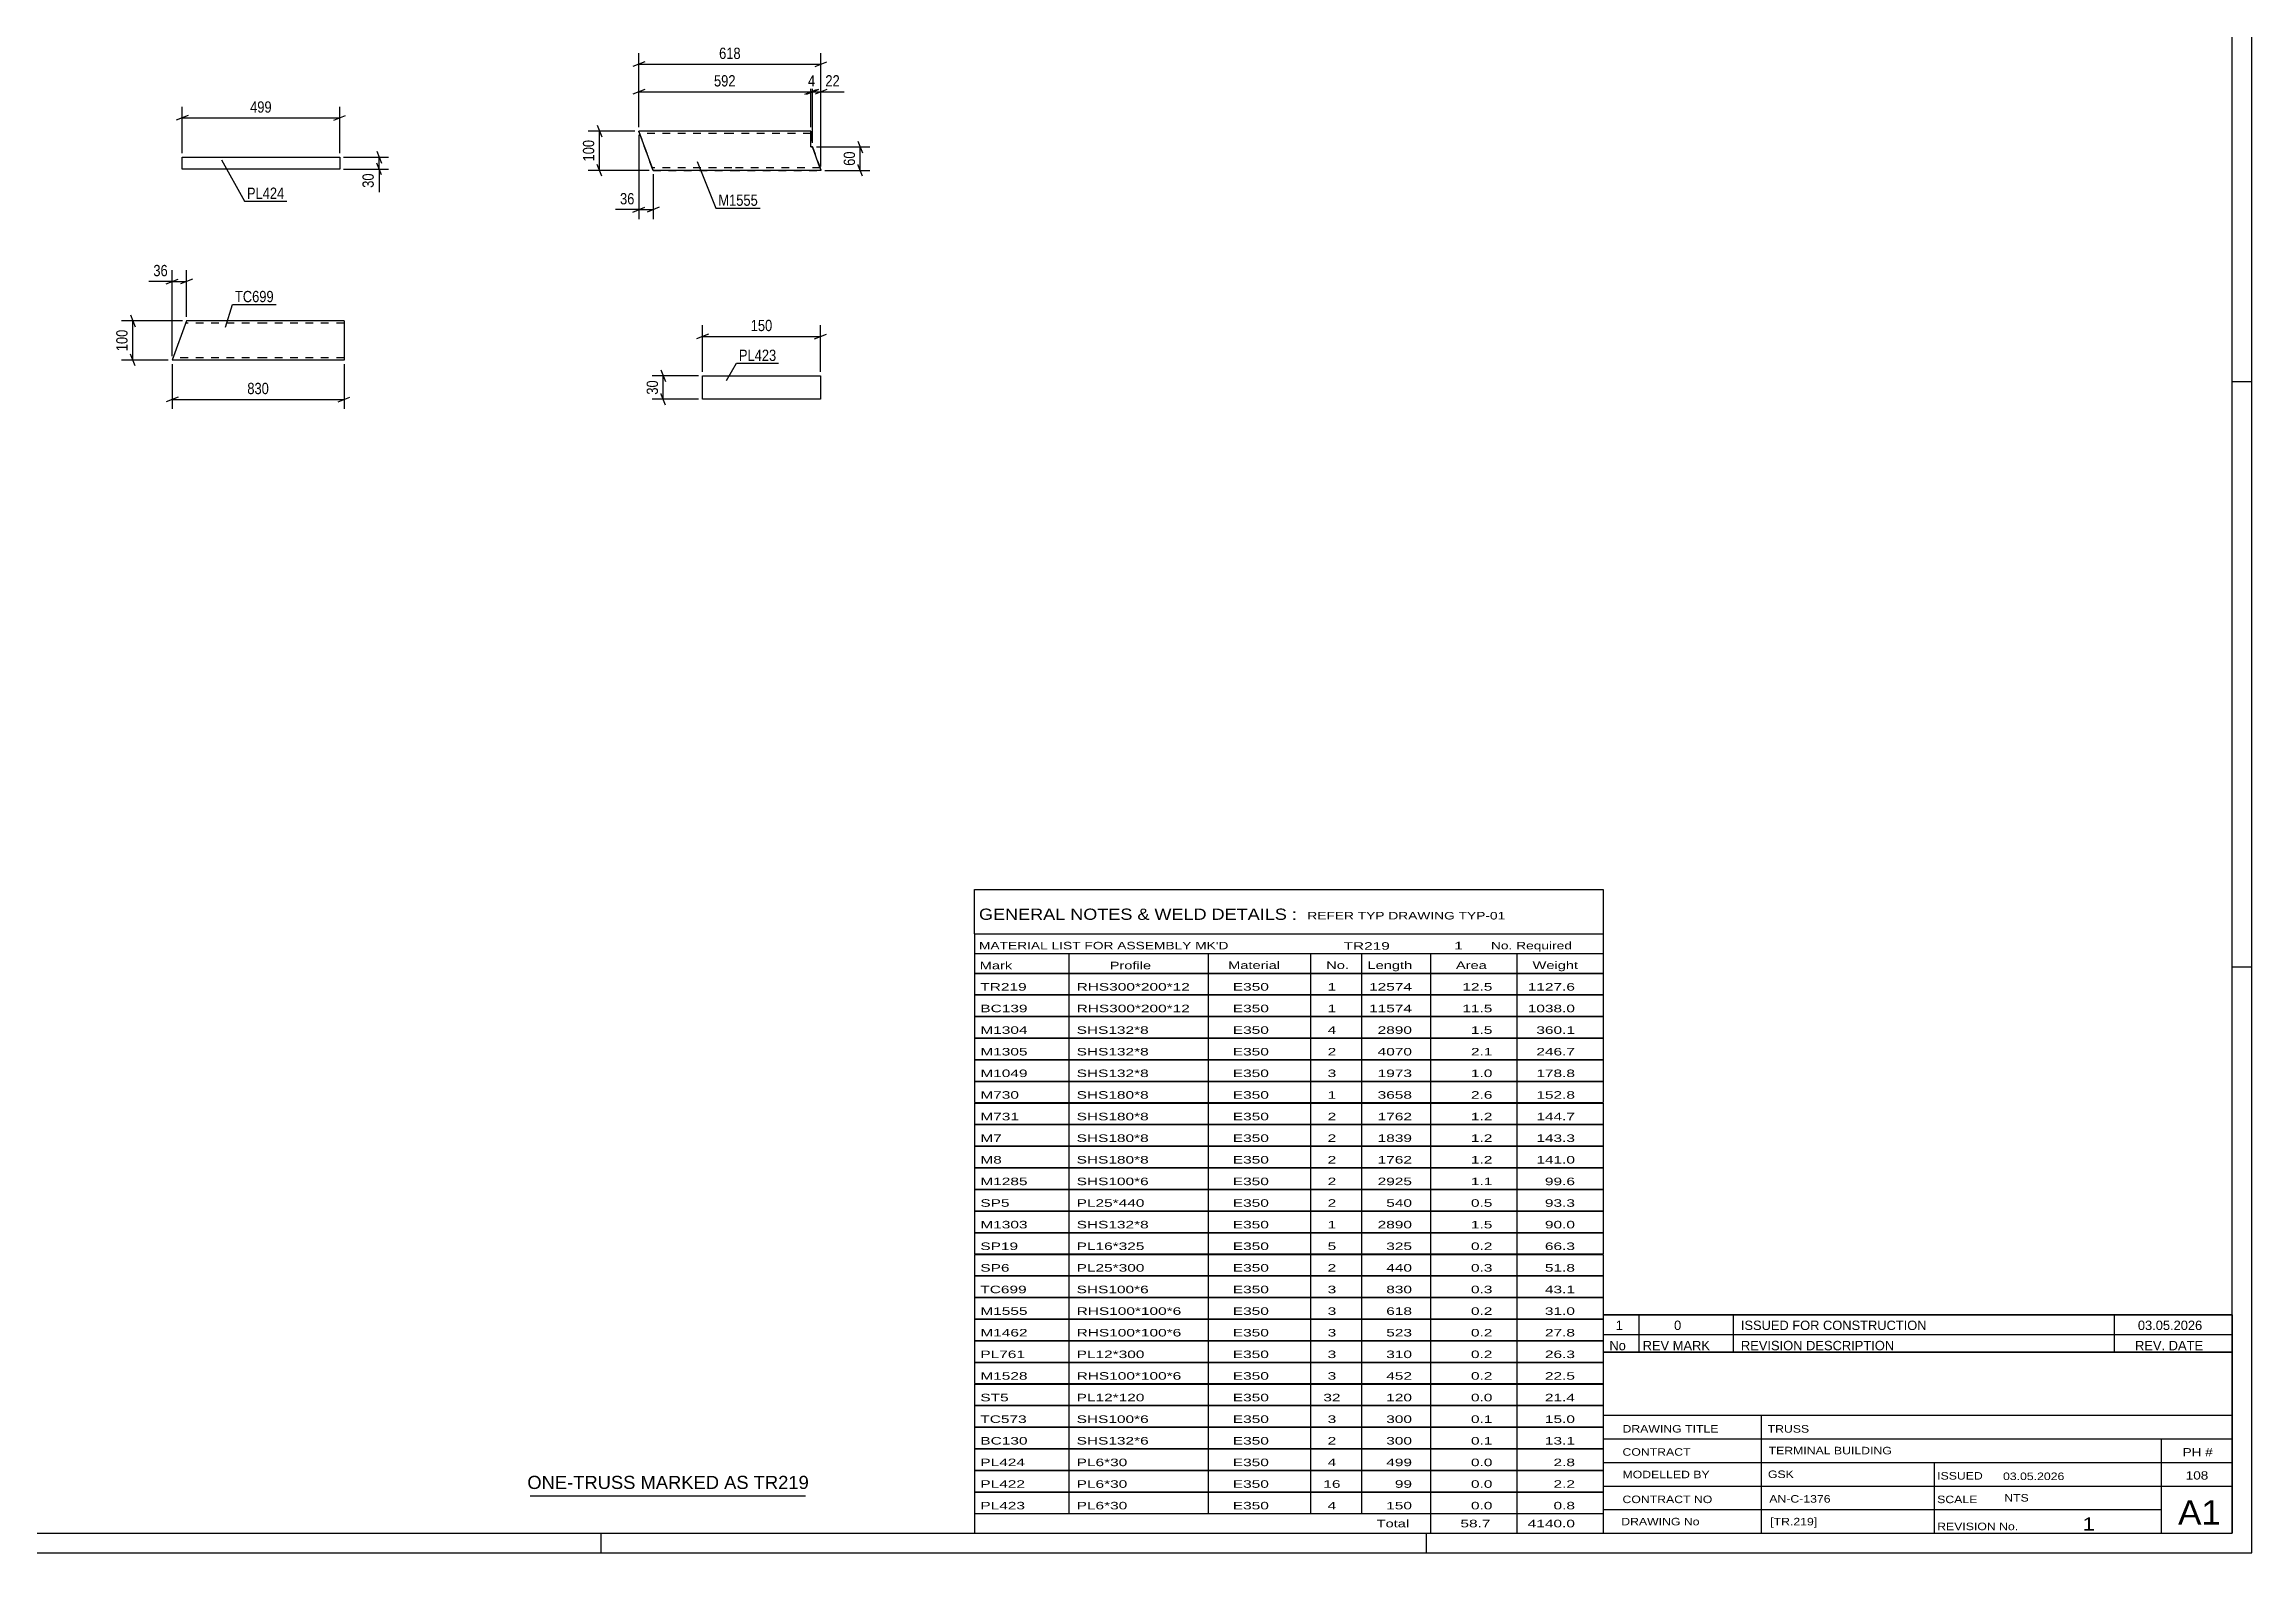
# Model space of a CAD drawing. Header units: millimetres. Extents: x 0 to 1189, y 0 to 841.
# Drawn here: x 627 to 1189, y 0 to 384 of the extents above; entities that cross this region are included whole.
import ezdxf

# ---------------------------------------------------------------- set-up
doc = ezdxf.new("R2010")
doc.units = ezdxf.units.MM
doc.linetypes.add('DXK_LINE_DOT2', pattern=[3.9198, 1.9599, -1.9599])
doc.styles.add('Arial', font='ARIAL.TTF', dxfattribs={"height": 0.2})
doc.styles.add('Arial Narrow', font='ARIALN.TTF', dxfattribs={"height": 0.2})

# ---------------------------------------------------------------- blocks, each defined once
blk = doc.blocks.new('Unknown-814407264-1135')
at = {"color": 5, "linetype": 'Continuous'}
for p, q in [((1189, 0), (1189, 841)), ((1184, 5), (1184, 836)), ((1189, 298), (1184, 298)), ((1189, 149), (1184, 149)), ((0, 0), (1189, 0)), ((5, 5), (1184, 5)), ((769, 0), (769, 5)), ((979, 0), (979, 5))]:
    blk.add_line(p, q, dxfattribs=at)
blk = doc.blocks.new('Unknown-814407264-26944')
at = {"color": 7, "linetype": 'Continuous'}
for p, q in [((1024, 51.05), (1024, 5)), ((1024, 51.05), (1184, 51.05)), ((1184, 51), (1184, 5)), ((1024, 35), (1184, 35)), ((1064.14, 35), (1064.14, 5)), ((1024, 29), (1184, 29)), ((1166, 5.05), (1166, 29.05)), ((1024, 23), (1184, 23)), ((1108.14, 23), (1108.14, 5)), ((1024, 17), (1184, 17)), ((1024, 11), (1166, 11)), ((1024, 5), (1184, 5))]:
    blk.add_line(p, q, dxfattribs=at)
at = {"color": 7, "style": 'Arial Narrow'}
for s, height, width, p in [('DRAWING TITLE', 1.9089, 1.425378, (1028.88, 30.61)), ('TRUSS  ', 1.909, 1.425378, (1065.81, 30.59)), ('CONTRACT', 1.909, 1.425378, (1028.88, 24.71)), ('TERMINAL BUILDING', 1.9089, 1.425378, (1066.06, 25.07)), ('MODELLED BY', 1.9089, 1.425378, (1028.88, 18.98)), ('GSK', 1.909, 1.425378, (1065.88, 19.04)), ('ISSUED', 1.909, 1.425378, (1108.94, 18.64)), ('03.05.2026', 1.909, 1.425378, (1125.69, 18.52)), ('CONTRACT NO', 1.9089, 1.425378, (1028.88, 12.66)), ('AN-C-1376', 1.909, 1.425378, (1066.23, 12.78)), ('SCALE', 1.909, 1.425378, (1108.94, 12.65)), ('A1', 6.204, 1.25, (1170.24, 7.2)), ('DRAWING No', 1.909, 1.425378, (1028.56, 7)), ('[TR.219]', 1.909, 1.425378, (1066.46, 6.99)), ('REVISION No.', 1.9089, 1.425378, (1108.94, 5.77)), ('1', 3.34, 1.5, (1145.91, 5.68))]:
    blk.add_text(s, height=height, dxfattribs=dict(at, width=width)).set_placement(p)
at = {"color": 7, "linetype": 'Continuous', "style": 'Arial Narrow'}
for s, height, width, p in [('PH #', 2.1, 1.42538, (1171.4, 24.55)), ('108', 2.1, 1.42538, (1172.19, 18.65)), ('NTS', 1.909, 1.425378, (1126, 13.05))]:
    blk.add_text(s, height=height, dxfattribs=dict(at, width=width)).set_placement(p)
blk = doc.blocks.new('Unknown-814407264-26945')
at = {"color": 7, "linetype": 'Continuous'}
for p, q in [((1024, 60.55), (1184, 60.55)), ((1184, 60.55), (1024, 60.55)), ((1024, 60.55), (1024, 55.55)), ((1033, 60.55), (1033, 55.55)), ((1057, 60.55), (1057, 55.55)), ((1154, 60.55), (1154, 55.55)), ((1184, 60.55), (1184, 55.55)), ((1024, 55.55), (1184, 55.55)), ((1024, 55.55), (1024, 51.05)), ((1024, 55.55), (1184, 55.55)), ((1184, 51.05), (1024, 51.05)), ((1033, 55.55), (1033, 51.05)), ((1057, 55.55), (1057, 51.05)), ((1154, 55.55), (1154, 51.05)), ((1184, 55.55), (1184, 51.05))]:
    blk.add_line(p, q, dxfattribs=at)
at = {"color": 7, "linetype": 'Continuous', "style": 'Arial Narrow'}
for s, height, width, p in [('1', 2.39, 1.196471, (1027.16, 56.7)), ('0', 2.39, 1.196471, (1042, 56.7)), ('ISSUED FOR CONSTRUCTION', 2.3861, 1.196471, (1059, 56.7)), ('03.05.2026', 2.386, 1.196471, (1160, 56.7)), ('No', 2.386, 1.2, (1025.54, 51.55)), ('REV MARK', 2.386, 1.2, (1034, 51.55)), ('REVISION DESCRIPTION', 2.3861, 1.2, (1059, 51.55)), ('REV. DATE', 2.386, 1.2, (1159.28, 51.55))]:
    blk.add_text(s, height=height, dxfattribs=dict(at, width=width)).set_placement(p)
blk = doc.blocks.new('Unknown-814407264-26946')
at = {"color": 7, "linetype": 'Continuous'}
for p, q in [((864, 168.75), (1024, 168.75)), ((864, 157.5), (864, 168.75)), ((1024, 168.75), (1024, 157.5)), ((864, 157.5), (1024, 157.5)), ((864, 157.5), (864, 152.5)), ((1024, 157.5), (1024, 152.5)), ((864, 152.5), (1024, 152.5)), ((864, 152.5), (864, 147.5)), ((888, 152.5), (888, 147.5)), ((923.5, 152.5), (923.5, 147.5)), ((949.5, 152.5), (949.5, 147.5)), ((962.5, 152.5), (962.5, 147.5)), ((980, 152.5), (980, 147.5)), ((1002, 152.5), (1002, 147.5)), ((1024, 152.5), (1024, 147.5)), ((864, 147.5), (1024, 147.5)), ((864, 147.45), (864, 142.05)), ((864, 147.45), (1024, 147.45)), ((888, 147.5), (888, 142)), ((923.5, 147.5), (923.5, 142)), ((949.5, 147.5), (949.5, 142)), ((962.5, 147.5), (962.5, 142)), ((980, 147.5), (980, 142)), ((1002, 147.5), (1002, 142)), ((1024, 147.45), (1024, 142.05)), ((864, 142.05), (1024, 142.05)), ((864, 141.95), (864, 136.55)), ((864, 141.95), (1024, 141.95)), ((888, 142), (888, 136.5)), ((923.5, 142), (923.5, 136.5)), ((949.5, 142), (949.5, 136.5)), ((962.5, 142), (962.5, 136.5)), ((980, 142), (980, 136.5)), ((1002, 142), (1002, 136.5)), ((1024, 141.95), (1024, 136.55)), ((864, 136.55), (1024, 136.55)), ((864, 136.45), (864, 131.05)), ((864, 136.45), (1024, 136.45)), ((888, 136.5), (888, 131)), ((923.5, 136.5), (923.5, 131)), ((949.5, 136.5), (949.5, 131)), ((962.5, 136.5), (962.5, 131)), ((980, 136.5), (980, 131)), ((1002, 136.5), (1002, 131)), ((1024, 136.45), (1024, 131.05)), ((864, 131.05), (1024, 131.05)), ((864, 130.95), (864, 125.55)), ((864, 130.95), (1024, 130.95)), ((888, 131), (888, 125.5)), ((923.5, 131), (923.5, 125.5)), ((949.5, 131), (949.5, 125.5)), ((962.5, 131), (962.5, 125.5)), ((980, 131), (980, 125.5)), ((1002, 131), (1002, 125.5)), ((1024, 130.95), (1024, 125.55)), ((864, 125.55), (1024, 125.55)), ((864, 125.45), (864, 120.05)), ((864, 125.45), (1024, 125.45)), ((888, 125.5), (888, 120)), ((923.5, 125.5), (923.5, 120)), ((949.5, 125.5), (949.5, 120)), ((962.5, 125.5), (962.5, 120)), ((980, 125.5), (980, 120)), ((1002, 125.5), (1002, 120)), ((1024, 125.45), (1024, 120.05)), ((864, 120.05), (1024, 120.05)), ((864, 119.95), (864, 114.55)), ((864, 119.95), (1024, 119.95)), ((888, 120), (888, 114.5)), ((923.5, 120), (923.5, 114.5)), ((949.5, 120), (949.5, 114.5)), ((962.5, 120), (962.5, 114.5)), ((980, 120), (980, 114.5)), ((1002, 120), (1002, 114.5)), ((1024, 119.95), (1024, 114.55)), ((864, 114.55), (1024, 114.55)), ((864, 114.45), (864, 109.05)), ((864, 114.45), (1024, 114.45)), ((888, 114.5), (888, 109)), ((923.5, 114.5), (923.5, 109)), ((949.5, 114.5), (949.5, 109)), ((962.5, 114.5), (962.5, 109)), ((980, 114.5), (980, 109)), ((1002, 114.5), (1002, 109)), ((1024, 114.45), (1024, 109.05)), ((864, 109.05), (1024, 109.05)), ((864, 108.95), (864, 103.55)), ((864, 108.95), (1024, 108.95)), ((888, 109), (888, 103.5)), ((923.5, 109), (923.5, 103.5)), ((949.5, 109), (949.5, 103.5)), ((962.5, 109), (962.5, 103.5)), ((980, 109), (980, 103.5)), ((1002, 109), (1002, 103.5)), ((1024, 108.95), (1024, 103.55)), ((864, 103.55), (1024, 103.55)), ((864, 103.45), (864, 98.05)), ((864, 103.45), (1024, 103.45)), ((888, 103.5), (888, 98)), ((923.5, 103.5), (923.5, 98)), ((949.5, 103.5), (949.5, 98)), ((962.5, 103.5), (962.5, 98)), ((980, 103.5), (980, 98)), ((1002, 103.5), (1002, 98)), ((1024, 103.45), (1024, 98.05)), ((864, 98.05), (1024, 98.05)), ((864, 97.95), (864, 92.55)), ((864, 97.95), (1024, 97.95)), ((888, 98), (888, 92.5)), ((923.5, 98), (923.5, 92.5)), ((949.5, 98), (949.5, 92.5)), ((962.5, 98), (962.5, 92.5)), ((980, 98), (980, 92.5)), ((1002, 98), (1002, 92.5)), ((1024, 97.95), (1024, 92.55)), ((864, 92.55), (1024, 92.55)), ((864, 92.45), (864, 87.05)), ((864, 92.45), (1024, 92.45)), ((888, 92.5), (888, 87)), ((923.5, 92.5), (923.5, 87)), ((949.5, 92.5), (949.5, 87)), ((962.5, 92.5), (962.5, 87)), ((980, 92.5), (980, 87)), ((1002, 92.5), (1002, 87)), ((1024, 92.45), (1024, 87.05)), ((864, 87.05), (1024, 87.05)), ((864, 86.95), (864, 81.55)), ((864, 86.95), (1024, 86.95)), ((888, 87), (888, 81.5)), ((923.5, 87), (923.5, 81.5)), ((949.5, 87), (949.5, 81.5)), ((962.5, 87), (962.5, 81.5)), ((980, 87), (980, 81.5)), ((1002, 87), (1002, 81.5)), ((1024, 86.95), (1024, 81.55)), ((864, 81.55), (1024, 81.55)), ((864, 81.45), (864, 76.05)), ((864, 81.45), (1024, 81.45)), ((888, 81.5), (888, 76)), ((923.5, 81.5), (923.5, 76)), ((949.5, 81.5), (949.5, 76)), ((962.5, 81.5), (962.5, 76)), ((980, 81.5), (980, 76)), ((1002, 81.5), (1002, 76)), ((1024, 81.45), (1024, 76.05)), ((864, 76.05), (1024, 76.05)), ((864, 75.95), (864, 70.55)), ((864, 75.95), (1024, 75.95)), ((888, 76), (888, 70.5)), ((923.5, 76), (923.5, 70.5)), ((949.5, 76), (949.5, 70.5)), ((962.5, 76), (962.5, 70.5)), ((980, 76), (980, 70.5)), ((1002, 76), (1002, 70.5)), ((1024, 75.95), (1024, 70.55)), ((864, 70.55), (1024, 70.55)), ((864, 70.45), (864, 65.05)), ((864, 70.45), (1024, 70.45)), ((888, 70.5), (888, 65)), ((923.5, 70.5), (923.5, 65)), ((949.5, 70.5), (949.5, 65)), ((962.5, 70.5), (962.5, 65)), ((980, 70.5), (980, 65)), ((1002, 70.5), (1002, 65)), ((1024, 70.45), (1024, 65.05)), ((864, 65.05), (1024, 65.05)), ((864, 64.95), (864, 59.55)), ((864, 64.95), (1024, 64.95)), ((888, 65), (888, 59.5)), ((923.5, 65), (923.5, 59.5)), ((949.5, 65), (949.5, 59.5)), ((962.5, 65), (962.5, 59.5)), ((980, 65), (980, 59.5)), ((1002, 65), (1002, 59.5)), ((1024, 64.95), (1024, 59.55)), ((864, 59.55), (1024, 59.55)), ((864, 59.45), (864, 54.05)), ((864, 59.45), (1024, 59.45)), ((888, 59.5), (888, 54)), ((923.5, 59.5), (923.5, 54)), ((949.5, 59.5), (949.5, 54)), ((962.5, 59.5), (962.5, 54)), ((980, 59.5), (980, 54)), ((1002, 59.5), (1002, 54)), ((1024, 59.45), (1024, 54.05)), ((864, 54.05), (1024, 54.05)), ((864, 53.95), (864, 48.55)), ((864, 53.95), (1024, 53.95)), ((888, 54), (888, 48.5)), ((923.5, 54), (923.5, 48.5)), ((949.5, 54), (949.5, 48.5)), ((962.5, 54), (962.5, 48.5)), ((980, 54), (980, 48.5)), ((1002, 54), (1002, 48.5)), ((1024, 53.95), (1024, 48.55)), ((864, 48.55), (1024, 48.55)), ((864, 48.45), (864, 43.05)), ((864, 48.45), (1024, 48.45)), ((888, 48.5), (888, 43)), ((923.5, 48.5), (923.5, 43)), ((949.5, 48.5), (949.5, 43)), ((962.5, 48.5), (962.5, 43)), ((980, 48.5), (980, 43)), ((1002, 48.5), (1002, 43)), ((1024, 48.45), (1024, 43.05)), ((864, 43.05), (1024, 43.05)), ((864, 42.95), (864, 37.55)), ((864, 42.95), (1024, 42.95)), ((888, 43), (888, 37.5)), ((923.5, 43), (923.5, 37.5)), ((949.5, 43), (949.5, 37.5)), ((962.5, 43), (962.5, 37.5)), ((980, 43), (980, 37.5)), ((1002, 43), (1002, 37.5)), ((1024, 42.95), (1024, 37.55)), ((864, 37.55), (1024, 37.55)), ((864, 37.45), (864, 32.05)), ((864, 37.45), (1024, 37.45)), ((888, 37.5), (888, 32)), ((923.5, 37.5), (923.5, 32)), ((949.5, 37.5), (949.5, 32)), ((962.5, 37.5), (962.5, 32)), ((980, 37.5), (980, 32)), ((1002, 37.5), (1002, 32)), ((1024, 37.45), (1024, 32.05)), ((864, 32.05), (1024, 32.05)), ((864, 31.95), (864, 26.55)), ((864, 31.95), (1024, 31.95)), ((888, 32), (888, 26.5)), ((923.5, 32), (923.5, 26.5)), ((949.5, 32), (949.5, 26.5)), ((962.5, 32), (962.5, 26.5)), ((980, 32), (980, 26.5)), ((1002, 32), (1002, 26.5)), ((1024, 31.95), (1024, 26.55)), ((864, 26.55), (1024, 26.55)), ((864, 26.45), (864, 21.05)), ((864, 26.45), (1024, 26.45)), ((888, 26.5), (888, 21)), ((923.5, 26.5), (923.5, 21)), ((949.5, 26.5), (949.5, 21)), ((962.5, 26.5), (962.5, 21)), ((980, 26.5), (980, 21)), ((1002, 26.5), (1002, 21)), ((1024, 26.45), (1024, 21.05)), ((864, 21.05), (1024, 21.05)), ((864, 20.95), (864, 15.55)), ((864, 20.95), (1024, 20.95)), ((888, 21), (888, 15.5)), ((923.5, 21), (923.5, 15.5)), ((949.5, 21), (949.5, 15.5)), ((962.5, 21), (962.5, 15.5)), ((980, 21), (980, 15.5)), ((1002, 21), (1002, 15.5)), ((1024, 20.95), (1024, 15.55)), ((864, 15.55), (1024, 15.55)), ((864, 15.45), (864, 10.05)), ((864, 15.45), (1024, 15.45)), ((888, 15.5), (888, 10)), ((923.5, 15.5), (923.5, 10)), ((949.5, 15.5), (949.5, 10)), ((962.5, 15.5), (962.5, 10)), ((980, 15.5), (980, 10)), ((1002, 15.5), (1002, 10)), ((1024, 15.45), (1024, 10.05)), ((864, 10.05), (1024, 10.05)), ((864, 10), (1024, 10)), ((864, 10), (864, 5)), ((980, 10), (980, 5)), ((1002, 10), (1002, 5)), ((1024, 10), (1024, 5)), ((864, 5), (1024, 5))]:
    blk.add_line(p, q, dxfattribs=at)
at = {"color": 7, "style": 'Arial Narrow'}
for s, height, width, p in [('GENERAL NOTES & WELD DETAILS :', 2.8633, 1.4, (865.15, 161.06)), ('REFER TYP DRAWING TYP-01', 1.9089, 1.6, (948.7, 161.16)), ("MATERIAL LIST FOR ASSEMBLY MK'D", 1.9089, 1.6, (865.15, 153.56)), ('TR219', 1.909, 1.794707, (957.9, 153.47)), ('1', 1.91, 1.794707, (986.08, 153.56)), ('No. Required', 1.9089, 1.6, (995.41, 153.56)), ('Mark', 1.909, 1.7, (865.34, 148.5)), ('Profile', 1.909, 1.7, (898.41, 148.5)), ('Material', 1.909, 1.7, (928.54, 148.56)), ('No.', 1.909, 1.7, (953.5, 148.56)), ('Length', 1.909, 1.7, (964, 148.56)), ('Area', 1.909, 1.7, (986.5, 148.56)), ('Weight', 1.909, 1.7, (1006, 148.56))]:
    blk.add_text(s, height=height, dxfattribs=dict(at, width=width)).set_placement(p)
at = {"color": 7, "linetype": 'Continuous', "style": 'Arial Narrow'}
for s, height, width, p in [('TR219', 1.909, 1.794707, (865.5, 143.06)), ('RHS300*200*12', 1.9089, 1.794707, (890, 143.06)), ('E350', 1.909, 1.794707, (929.74, 143.06)), ('1', 1.91, 1.794707, (953.86, 143.06)), ('12574', 1.909, 1.794707, (964.4, 143.06)), ('12.5', 1.909, 1.794707, (988.13, 143.06)), ('1127.6', 1.909, 1.794707, (1004.77, 143.06)), ('BC139', 1.909, 1.794707, (865.5, 137.56)), ('RHS300*200*12', 1.9089, 1.794707, (890, 137.56)), ('E350', 1.909, 1.794707, (929.74, 137.56)), ('1', 1.91, 1.794707, (953.86, 137.56)), ('11574', 1.909, 1.794707, (964.4, 137.56)), ('11.5', 1.909, 1.794707, (988.13, 137.56)), ('1038.0', 1.909, 1.794707, (1004.77, 137.56)), ('M1304', 1.909, 1.794707, (865.5, 132.06)), ('SHS132*8', 1.909, 1.794707, (890, 132.06)), ('E350', 1.909, 1.794707, (929.74, 132.06)), ('4', 1.91, 1.794707, (953.86, 132.06)), ('2890', 1.909, 1.794707, (966.58, 132.06)), ('1.5', 1.909, 1.794707, (990.32, 132.06)), ('360.1', 1.909, 1.794707, (1006.96, 132.06)), ('M1305', 1.909, 1.794707, (865.5, 126.56)), ('SHS132*8', 1.909, 1.794707, (890, 126.56)), ('E350', 1.909, 1.794707, (929.74, 126.56)), ('2', 1.91, 1.794707, (953.86, 126.56)), ('4070', 1.909, 1.794707, (966.58, 126.56)), ('2.1', 1.909, 1.794707, (990.32, 126.56)), ('246.7', 1.909, 1.794707, (1006.96, 126.56)), ('M1049', 1.909, 1.794707, (865.5, 121.06)), ('SHS132*8', 1.909, 1.794707, (890, 121.06)), ('E350', 1.909, 1.794707, (929.74, 121.06)), ('3', 1.91, 1.794707, (953.86, 121.06)), ('1973', 1.909, 1.794707, (966.58, 121.06)), ('1.0', 1.909, 1.794707, (990.32, 121.06)), ('178.8', 1.909, 1.794707, (1006.96, 121.06)), ('M730', 1.909, 1.794707, (865.5, 115.56)), ('SHS180*8', 1.909, 1.794707, (890, 115.56)), ('E350', 1.909, 1.794707, (929.74, 115.56)), ('1', 1.91, 1.794707, (953.86, 115.56)), ('3658', 1.909, 1.794707, (966.58, 115.56)), ('2.6', 1.909, 1.794707, (990.32, 115.56)), ('152.8', 1.909, 1.794707, (1006.96, 115.56)), ('M731', 1.909, 1.794707, (865.5, 110.06)), ('SHS180*8', 1.909, 1.794707, (890, 110.06)), ('E350', 1.909, 1.794707, (929.74, 110.06)), ('2', 1.91, 1.794707, (953.86, 110.06)), ('1762', 1.909, 1.794707, (966.58, 110.06)), ('1.2', 1.909, 1.794707, (990.32, 110.06)), ('144.7', 1.909, 1.794707, (1006.96, 110.06)), ('M7', 1.909, 1.794707, (865.5, 104.56)), ('SHS180*8', 1.909, 1.794707, (890, 104.56)), ('E350', 1.909, 1.794707, (929.74, 104.56)), ('2', 1.91, 1.794707, (953.86, 104.56)), ('1839', 1.909, 1.794707, (966.58, 104.56)), ('1.2', 1.909, 1.794707, (990.32, 104.56)), ('143.3', 1.909, 1.794707, (1006.96, 104.56)), ('M8', 1.909, 1.794707, (865.5, 99.06)), ('M1285', 1.909, 1.794707, (865.5, 93.56)), ('SHS180*8', 1.909, 1.794707, (890, 99.06)), ('SHS100*6', 1.909, 1.794707, (890, 93.56)), ('E350', 1.909, 1.794707, (929.74, 99.06)), ('E350', 1.909, 1.794707, (929.74, 93.56)), ('2', 1.91, 1.794707, (953.86, 99.06)), ('2', 1.91, 1.794707, (953.86, 93.56)), ('2925', 1.909, 1.794707, (966.58, 93.56)), ('1762', 1.909, 1.794707, (966.58, 99.06)), ('1.2', 1.909, 1.794707, (990.32, 99.06)), ('141.0', 1.909, 1.794707, (1006.96, 99.06)), ('99.6', 1.909, 1.794707, (1009.14, 93.56)), ('SP5', 1.909, 1.794707, (865.5, 88.06)), ('PL25*440', 1.909, 1.794707, (890, 88.06)), ('E350', 1.909, 1.794707, (929.74, 88.06)), ('2', 1.91, 1.794707, (953.86, 88.06)), ('540', 1.909, 1.794707, (968.77, 88.06)), ('0.5', 1.909, 1.794707, (990.32, 88.06)), ('1.1', 1.909, 1.794707, (990.32, 93.56)), ('93.3', 1.909, 1.794707, (1009.14, 88.06)), ('M1303', 1.909, 1.794707, (865.5, 82.56)), ('SHS132*8', 1.909, 1.794707, (890, 82.56)), ('E350', 1.909, 1.794707, (929.74, 82.56)), ('1', 1.91, 1.794707, (953.86, 82.56)), ('2890', 1.909, 1.794707, (966.58, 82.56)), ('1.5', 1.909, 1.794707, (990.32, 82.56)), ('90.0', 1.909, 1.794707, (1009.14, 82.56)), ('SP19', 1.909, 1.794707, (865.5, 77.06)), ('PL16*325', 1.909, 1.794707, (890, 77.06)), ('E350', 1.909, 1.794707, (929.74, 77.06)), ('5', 1.91, 1.794707, (953.86, 77.06)), ('325', 1.909, 1.794707, (968.77, 77.06)), ('0.2', 1.909, 1.794707, (990.32, 77.06)), ('66.3', 1.909, 1.794707, (1009.14, 77.06)), ('SP6', 1.909, 1.794707, (865.5, 71.56)), ('PL25*300', 1.909, 1.794707, (890, 71.56)), ('E350', 1.909, 1.794707, (929.74, 71.56)), ('2', 1.91, 1.794707, (953.86, 71.56)), ('440', 1.909, 1.794707, (968.77, 71.56)), ('0.3', 1.909, 1.794707, (990.32, 71.56)), ('51.8', 1.909, 1.794707, (1009.14, 71.56)), ('TC699', 1.909, 1.794707, (865.5, 66.06)), ('SHS100*6', 1.909, 1.794707, (890, 66.06)), ('E350', 1.909, 1.794707, (929.74, 66.06)), ('3', 1.91, 1.794707, (953.86, 66.06)), ('830', 1.909, 1.794707, (968.77, 66.06)), ('0.3', 1.909, 1.794707, (990.32, 66.06)), ('43.1', 1.909, 1.794707, (1009.14, 66.06)), ('M1555', 1.909, 1.794707, (865.5, 60.56)), ('RHS100*100*6', 1.9089, 1.794707, (890, 60.56)), ('E350', 1.909, 1.794707, (929.74, 60.56)), ('3', 1.91, 1.794707, (953.86, 60.56)), ('618', 1.909, 1.794707, (968.77, 60.56)), ('0.2', 1.909, 1.794707, (990.32, 60.56)), ('31.0', 1.909, 1.794707, (1009.14, 60.56)), ('M1462', 1.909, 1.794707, (865.5, 55.06)), ('RHS100*100*6', 1.9089, 1.794707, (890, 55.06)), ('E350', 1.909, 1.794707, (929.74, 55.06)), ('3', 1.91, 1.794707, (953.86, 55.06)), ('523', 1.909, 1.794707, (968.77, 55.06)), ('0.2', 1.909, 1.794707, (990.32, 55.06)), ('27.8', 1.909, 1.794707, (1009.14, 55.06)), ('PL761', 1.909, 1.794707, (865.5, 49.56)), ('PL12*300', 1.909, 1.794707, (890, 49.56)), ('E350', 1.909, 1.794707, (929.74, 49.56)), ('3', 1.91, 1.794707, (953.86, 49.56)), ('310', 1.909, 1.794707, (968.77, 49.56)), ('0.2', 1.909, 1.794707, (990.32, 49.56)), ('26.3', 1.909, 1.794707, (1009.14, 49.56)), ('M1528', 1.909, 1.794707, (865.5, 44.06)), ('RHS100*100*6', 1.9089, 1.794707, (890, 44.06)), ('E350', 1.909, 1.794707, (929.74, 44.06)), ('3', 1.91, 1.794707, (953.86, 44.06)), ('452', 1.909, 1.794707, (968.77, 44.06)), ('0.2', 1.909, 1.794707, (990.32, 44.06)), ('22.5', 1.909, 1.794707, (1009.14, 44.06)), ('ST5', 1.909, 1.794707, (865.5, 38.56)), ('PL12*120', 1.909, 1.794707, (890, 38.56)), ('E350', 1.909, 1.794707, (929.74, 38.56)), ('32', 1.909, 1.794707, (952.76, 38.56)), ('120', 1.909, 1.794707, (968.77, 38.56)), ('0.0', 1.909, 1.794707, (990.32, 38.56)), ('21.4', 1.909, 1.794707, (1009.14, 38.56)), ('TC573', 1.909, 1.794707, (865.5, 33.06)), ('SHS100*6', 1.909, 1.794707, (890, 33.06)), ('E350', 1.909, 1.794707, (929.74, 33.06)), ('3', 1.91, 1.794707, (953.86, 33.06)), ('300', 1.909, 1.794707, (968.77, 33.06)), ('0.1', 1.909, 1.794707, (990.32, 33.06)), ('15.0', 1.909, 1.794707, (1009.14, 33.06)), ('BC130', 1.909, 1.794707, (865.5, 27.56)), ('SHS132*6', 1.909, 1.794707, (890, 27.56)), ('E350', 1.909, 1.794707, (929.74, 27.56)), ('2', 1.91, 1.794707, (953.86, 27.56)), ('300', 1.909, 1.794707, (968.77, 27.56)), ('0.1', 1.909, 1.794707, (990.32, 27.56)), ('13.1', 1.909, 1.794707, (1009.14, 27.56)), ('PL424', 1.909, 1.794707, (865.5, 22.06)), ('PL6*30', 1.909, 1.794707, (890, 22.06)), ('E350', 1.909, 1.794707, (929.74, 22.06)), ('4', 1.91, 1.794707, (953.86, 22.06)), ('499', 1.909, 1.794707, (968.77, 22.06)), ('0.0', 1.909, 1.794707, (990.32, 22.06)), ('2.8', 1.909, 1.794707, (1011.33, 22.06)), ('PL422', 1.909, 1.794707, (865.5, 16.56)), ('PL6*30', 1.909, 1.794707, (890, 16.56)), ('E350', 1.909, 1.794707, (929.74, 16.56)), ('16', 1.909, 1.794707, (952.76, 16.56)), ('99', 1.909, 1.794707, (970.96, 16.56)), ('0.0', 1.909, 1.794707, (990.32, 16.56)), ('2.2', 1.909, 1.794707, (1011.33, 16.56)), ('PL423', 1.909, 1.794707, (865.5, 11.06)), ('PL6*30', 1.909, 1.794707, (890, 11.06)), ('E350', 1.909, 1.794707, (929.74, 11.06)), ('4', 1.91, 1.794707, (953.86, 11.06)), ('150', 1.909, 1.794707, (968.77, 11.06)), ('0.0', 1.909, 1.794707, (990.32, 11.06)), ('0.8', 1.909, 1.794707, (1011.33, 11.06)), ('Total', 1.909, 1.7, (966.33, 6.5)), ('58.7', 1.909, 1.794707, (987.64, 6.5)), ('4140.0', 1.909, 1.794707, (1004.77, 6.5))]:
    blk.add_text(s, height=height, dxfattribs=dict(at, width=width)).set_placement(p)
blk = doc.blocks.new('Unknown-814407264-26947')
at = {"color": 7, "linetype": 'Continuous'}
blk.add_line((751, 14.5), (821, 14.5), dxfattribs=at)
at = {"color": 7, "style": 'Arial'}
blk.add_text('ONE-TRUSS MARKED AS TR219', height=3.3428, dxfattribs=at).set_placement((750.24, 16.25))
blk = doc.blocks.new('Part-814407264-19543 - 19542')
at = {"color": 2, "linetype": 'Continuous'}
for p, q in [((662.41, 352.11), (662.41, 355.11)), ((662.41, 355.11), (682.41, 355.11)), ((682.51, 355.11), (702.51, 355.11)), ((702.51, 355.11), (702.51, 352.11)), ((682.41, 352.11), (662.41, 352.11)), ((702.51, 352.11), (682.51, 352.11))]:
    blk.add_line(p, q, dxfattribs=at)
blk = doc.blocks.new('Part-814407264-19555 - 19554')
at = {"color": 2, "linetype": 'Continuous'}
for p, q in [((663.51, 313.49), (659.87, 303.49)), ((683.51, 313.49), (663.51, 313.49)), ((703.61, 313.49), (683.61, 313.49)), ((703.61, 313.49), (703.61, 303.49)), ((683.51, 303.49), (659.87, 303.49)), ((703.61, 303.49), (683.61, 303.49))]:
    blk.add_line(p, q, dxfattribs=at)
at = {"color": 7, "linetype": 'DXK_LINE_DOT2'}
for p, q in [((683.51, 312.89), (663.29, 312.89)), ((703.61, 312.89), (683.61, 312.89)), ((703.61, 313.4), (703.61, 313.49)), ((660.09, 304.09), (660.11, 304.13)), ((683.51, 304.09), (660.09, 304.09)), ((703.61, 304.09), (683.61, 304.09)), ((703.61, 304.09), (703.61, 304.13))]:
    blk.add_line(p, q, dxfattribs=at)
blk = doc.blocks.new('Part-814407264-19606 - 19605')
at = {"color": 2, "linetype": 'Continuous'}
for p, q in [((778.6, 361.77), (778.6, 361.77)), ((802.25, 361.77), (778.6, 361.77)), ((778.64, 361.68), (778.6, 361.77)), ((778.73, 361.42), (778.64, 361.68)), ((778.87, 361.03), (778.73, 361.42)), ((781.98, 352.51), (778.87, 361.03)), ((822.35, 361.77), (802.35, 361.77)), ((822.35, 361.77), (822.35, 361.68)), ((822.35, 361.68), (822.35, 361.42)), ((822.35, 361.42), (822.35, 361.03)), ((822.35, 357.73), (822.35, 361.03)), ((822.78, 357.73), (822.35, 357.73)), ((822.35, 357.73), (822.35, 357.73)), ((824.68, 352.51), (822.78, 357.73)), ((822.78, 357.73), (822.78, 357.73)), ((782.12, 352.13), (781.98, 352.51)), ((782.21, 351.87), (782.12, 352.13)), ((782.25, 351.77), (782.21, 351.87)), ((782.25, 351.77), (782.25, 351.77)), ((802.25, 351.77), (782.25, 351.77)), ((824.95, 351.77), (802.35, 351.77)), ((824.68, 352.51), (824.82, 352.13)), ((824.82, 352.13), (824.92, 351.87)), ((824.92, 351.87), (824.95, 351.77)), ((824.95, 351.77), (824.95, 351.77))]:
    blk.add_line(p, q, dxfattribs=at)
at = {"color": 7, "linetype": 'DXK_LINE_DOT2'}
for p, q in [((778.6, 361.77), (778.6, 361.77)), ((778.6, 361.77), (778.64, 361.68)), ((778.64, 361.68), (778.73, 361.42)), ((778.73, 361.42), (778.87, 361.03)), ((802.25, 361.17), (778.82, 361.17)), ((778.84, 361.13), (778.82, 361.17)), ((778.84, 361.13), (778.82, 361.17)), ((781.96, 352.55), (778.84, 361.13)), ((778.87, 361.03), (778.84, 361.13)), ((782.12, 352.13), (778.87, 361.03)), ((778.89, 361), (778.87, 361.03)), ((782.01, 352.42), (778.89, 361)), ((822.35, 361.17), (802.35, 361.17)), ((822.35, 361.68), (822.35, 361.77)), ((822.35, 361.42), (822.35, 361.68)), ((822.35, 361.42), (822.35, 357.73)), ((822.35, 361.17), (822.35, 357.73)), ((822.35, 361.17), (822.35, 361.13)), ((822.35, 357.73), (822.35, 361.13)), ((822.35, 357.73), (822.78, 357.73)), ((822.78, 357.73), (822.35, 357.73)), ((822.35, 357.73), (822.78, 357.73)), ((822.35, 357.73), (822.35, 357.73)), ((822.78, 357.73), (824.67, 352.55)), ((824.71, 352.42), (822.78, 357.73)), ((822.78, 357.73), (824.71, 352.42)), ((822.78, 357.73), (822.78, 357.73)), ((782.01, 352.42), (781.96, 352.55)), ((782.03, 352.37), (782.01, 352.42)), ((782.03, 352.37), (782.01, 352.42)), ((802.25, 352.37), (782.03, 352.37)), ((782.12, 352.13), (782.21, 351.87)), ((782.21, 351.87), (782.25, 351.77)), ((782.25, 351.77), (802.25, 351.77)), ((824.73, 352.37), (802.35, 352.37)), ((802.35, 351.77), (824.95, 351.77)), ((824.71, 352.42), (824.67, 352.55)), ((824.82, 352.13), (824.71, 352.42)), ((824.73, 352.37), (824.71, 352.42)), ((824.73, 352.37), (824.71, 352.42)), ((824.92, 351.87), (824.82, 352.13)), ((824.95, 351.77), (824.92, 351.87))]:
    blk.add_line(p, q, dxfattribs=at)
blk = doc.blocks.new('Part-814407264-19622 - 19621')
at = {"color": 2, "linetype": 'Continuous'}
for p, q in [((794.82, 293.52), (794.82, 299.52)), ((794.82, 299.52), (824.83, 299.52)), ((824.83, 299.52), (824.83, 293.52)), ((824.83, 293.52), (794.82, 293.52))]:
    blk.add_line(p, q, dxfattribs=at)
blk = doc.blocks.new('StraightDimension-814407264-20034 - 19542')
at = {"color": 7, "linetype": 'Continuous'}
for p, q in [((703.51, 355.11), (714.91, 355.11)), ((711.91, 356.61), (713.11, 353.61)), ((712.51, 352.11), (712.51, 355.11)), ((703.51, 352.11), (714.91, 352.11)), ((713.11, 350.61), (711.91, 353.61))]:
    blk.add_line(p, q, dxfattribs=at)
at = {"color": 0}
blk.add_wipeout([(711.76, 351.59), (707.56, 351.59), (707.56, 346.73), (711.76, 346.73)], dxfattribs=at)
at = {"color": 7, "linetype": 'Continuous'}
blk.add_line((712.51, 352.11), (712.51, 346.21), dxfattribs=at)
blk.add_line((712.51, 352.11), (712.51, 346.21), dxfattribs=at)
at = {"color": 3, "style": 'Arial Narrow'}
blk.add_text('30', height=2.863, rotation=90.0002, dxfattribs=at).set_placement((711.16, 347.33))
blk = doc.blocks.new('StraightDimension-814407264-20038 - 19542')
at = {"color": 7, "linetype": 'Continuous'}
for p, q in [((663.91, 365.71), (660.91, 364.51)), ((662.41, 356.11), (662.41, 367.96)), ((662.41, 365.11), (702.51, 365.11)), ((701.01, 364.51), (704.01, 365.71)), ((702.51, 356.11), (702.51, 367.96))]:
    blk.add_line(p, q, dxfattribs=at)
at = {"color": 0}
blk.add_wipeout([(685.8, 365.86), (685.8, 370.06), (679.11, 370.06), (679.11, 365.86)], dxfattribs=at)
at = {"color": 3, "style": 'Arial Narrow'}
blk.add_text('499', height=2.863, dxfattribs=at).set_placement((679.71, 366.46))
blk = doc.blocks.new('StraightDimension-814407264-20042 - 19554')
at = {"color": 7, "linetype": 'Continuous'}
for p, q in [((659.87, 304.49), (659.87, 326.34)), ((663.51, 314.49), (663.51, 326.34)), ((658.37, 322.89), (661.37, 324.09)), ((659.87, 323.49), (663.51, 323.49)), ((665.01, 324.09), (662.01, 322.89))]:
    blk.add_line(p, q, dxfattribs=at)
at = {"color": 0}
blk.add_wipeout([(659.35, 324.24), (659.35, 328.44), (654.49, 328.44), (654.49, 324.24)], dxfattribs=at)
at = {"color": 7, "linetype": 'Continuous'}
blk.add_line((659.87, 323.49), (653.96, 323.49), dxfattribs=at)
blk.add_line((659.87, 323.49), (653.96, 323.49), dxfattribs=at)
at = {"color": 3, "style": 'Arial Narrow'}
blk.add_text('36', height=2.863, dxfattribs=at).set_placement((655.09, 324.84))
blk = doc.blocks.new('StraightDimension-814407264-20046 - 19554')
at = {"color": 7, "linetype": 'Continuous'}
for p, q in [((649.27, 314.99), (650.47, 311.99)), ((662.51, 313.49), (647.02, 313.49)), ((649.87, 303.49), (649.87, 313.49)), ((658.87, 303.49), (647.02, 303.49)), ((650.47, 301.99), (649.27, 304.99))]:
    blk.add_line(p, q, dxfattribs=at)
at = {"color": 0}
blk.add_wipeout([(649.12, 311.83), (644.92, 311.83), (644.92, 305.15), (649.12, 305.15)], dxfattribs=at)
at = {"color": 3, "style": 'Arial Narrow'}
blk.add_text('100', height=2.863, rotation=90.0002, dxfattribs=at).set_placement((648.52, 305.75))
blk = doc.blocks.new('StraightDimension-814407264-20052 - 19554')
at = {"color": 7, "linetype": 'Continuous'}
for p, q in [((659.87, 302.49), (659.87, 291.09)), ((703.61, 302.49), (703.61, 291.09)), ((661.37, 294.09), (658.37, 292.89)), ((659.87, 293.49), (703.61, 293.49)), ((702.11, 292.89), (705.11, 294.09))]:
    blk.add_line(p, q, dxfattribs=at)
at = {"color": 0}
blk.add_wipeout([(685.08, 294.24), (685.08, 298.44), (678.4, 298.44), (678.4, 294.24)], dxfattribs=at)
at = {"color": 3, "style": 'Arial Narrow'}
blk.add_text('830', height=2.863, dxfattribs=at).set_placement((679, 294.84))
blk = doc.blocks.new('StraightDimension-814407264-20211 - 19605')
at = {"color": 7, "linetype": 'Continuous'}
for p, q in [((780.1, 372.37), (777.1, 371.17)), ((778.6, 362.77), (778.6, 374.62)), ((778.6, 371.77), (822.35, 371.77)), ((820.85, 371.17), (823.85, 372.37)), ((822.35, 362.77), (822.35, 374.62))]:
    blk.add_line(p, q, dxfattribs=at)
at = {"color": 0}
blk.add_wipeout([(803.82, 372.52), (803.82, 376.72), (797.13, 376.72), (797.13, 372.52)], dxfattribs=at)
at = {"color": 3, "style": 'Arial Narrow'}
blk.add_text('592', height=2.863, dxfattribs=at).set_placement((797.73, 373.12))
blk = doc.blocks.new('StraightDimension-814407264-20203 - 19605')
at = {"color": 7, "linetype": 'Continuous'}
for p, q in [((777.6, 361.77), (765.75, 361.77)), ((768, 363.27), (769.2, 360.27)), ((768.6, 351.77), (768.6, 361.77)), ((781.25, 351.77), (765.75, 351.77)), ((769.2, 350.27), (768, 353.27))]:
    blk.add_line(p, q, dxfattribs=at)
at = {"color": 0}
blk.add_wipeout([(767.85, 360.12), (763.65, 360.12), (763.65, 353.43), (767.85, 353.43)], dxfattribs=at)
at = {"color": 3, "style": 'Arial Narrow'}
blk.add_text('100', height=2.863, rotation=90.0002, dxfattribs=at).set_placement((767.25, 354.03))
blk = doc.blocks.new('StraightDimension-814407264-20195 - 19605')
at = {"color": 7, "linetype": 'Continuous'}
for p, q in [((823.78, 357.73), (837.35, 357.73)), ((834.35, 359.23), (835.55, 356.23)), ((834.95, 351.77), (834.95, 357.73)), ((825.95, 351.77), (837.35, 351.77)), ((835.55, 350.27), (834.35, 353.27))]:
    blk.add_line(p, q, dxfattribs=at)
at = {"color": 0}
blk.add_wipeout([(834.2, 357.18), (830, 357.18), (830, 352.32), (834.2, 352.32)], dxfattribs=at)
at = {"color": 3, "style": 'Arial Narrow'}
blk.add_text('60', height=2.863, rotation=90.0002, dxfattribs=at).set_placement((833.6, 352.92))
blk = doc.blocks.new('StraightDimension-814407264-20209 - 19605')
at = {"color": 7, "linetype": 'Continuous'}
for p, q in [((821.28, 371.17), (824.28, 372.37)), ((822.78, 358.73), (822.78, 374.62)), ((822.78, 371.77), (824.95, 371.77)), ((826.45, 372.37), (823.45, 371.17)), ((824.95, 352.77), (824.95, 374.62))]:
    blk.add_line(p, q, dxfattribs=at)
at = {"color": 0}
blk.add_wipeout([(830.33, 372.52), (830.33, 376.72), (825.47, 376.72), (825.47, 372.52)], dxfattribs=at)
at = {"color": 7, "linetype": 'Continuous'}
blk.add_line((824.95, 371.77), (830.86, 371.77), dxfattribs=at)
blk.add_line((824.95, 371.77), (830.86, 371.77), dxfattribs=at)
at = {"color": 3, "style": 'Arial Narrow'}
blk.add_text('22', height=2.863, dxfattribs=at).set_placement((826.07, 373.12))
blk = doc.blocks.new('StraightDimension-814407264-20210 - 19605')
at = {"color": 7, "linetype": 'Continuous'}
for p, q in [((820.85, 371.17), (823.85, 372.37)), ((824.28, 372.37), (821.28, 371.17)), ((822.35, 362.77), (822.35, 374.62)), ((822.35, 371.77), (822.78, 371.77)), ((822.78, 358.73), (822.78, 374.62))]:
    blk.add_line(p, q, dxfattribs=at)
at = {"color": 0}
blk.add_wipeout([(824.08, 372.52), (824.08, 376.72), (821.05, 376.72), (821.05, 372.52)], dxfattribs=at)
at = {"color": 3, "style": 'Arial Narrow'}
blk.add_text('4', height=2.86, dxfattribs=at).set_placement((821.65, 373.12))
blk = doc.blocks.new('StraightDimension-814407264-20221 - 19605')
at = {"color": 7, "linetype": 'Continuous'}
for p, q in [((778.6, 360.77), (778.6, 339.37)), ((782.25, 350.77), (782.25, 339.37)), ((777.1, 341.17), (780.1, 342.37)), ((778.6, 341.77), (782.25, 341.77)), ((783.75, 342.37), (780.75, 341.17))]:
    blk.add_line(p, q, dxfattribs=at)
at = {"color": 0}
blk.add_wipeout([(778.08, 342.52), (778.08, 346.72), (773.22, 346.72), (773.22, 342.52)], dxfattribs=at)
at = {"color": 7, "linetype": 'Continuous'}
blk.add_line((778.6, 341.77), (772.7, 341.77), dxfattribs=at)
blk.add_line((778.6, 341.77), (772.7, 341.77), dxfattribs=at)
at = {"color": 3, "style": 'Arial Narrow'}
blk.add_text('36', height=2.863, dxfattribs=at).set_placement((773.82, 343.12))
blk = doc.blocks.new('StraightDimension-814407264-20225 - 19605')
at = {"color": 7, "linetype": 'Continuous'}
for p, q in [((780.1, 379.37), (777.1, 378.17)), ((778.6, 362.77), (778.6, 381.62)), ((778.6, 378.77), (824.95, 378.77)), ((823.45, 378.17), (826.45, 379.37)), ((824.95, 352.77), (824.95, 381.62))]:
    blk.add_line(p, q, dxfattribs=at)
at = {"color": 0}
blk.add_wipeout([(805.12, 379.52), (805.12, 383.72), (798.43, 383.72), (798.43, 379.52)], dxfattribs=at)
at = {"color": 3, "style": 'Arial Narrow'}
blk.add_text('618', height=2.863, dxfattribs=at).set_placement((799.03, 380.12))
blk = doc.blocks.new('StraightDimension-814407264-20233 - 19621')
at = {"color": 7, "linetype": 'Continuous'}
for p, q in [((796.32, 310.12), (793.32, 308.92)), ((794.82, 300.52), (794.82, 312.37)), ((794.82, 309.52), (824.83, 309.52)), ((823.33, 308.92), (826.33, 310.12)), ((824.83, 300.52), (824.83, 312.37))]:
    blk.add_line(p, q, dxfattribs=at)
at = {"color": 0}
blk.add_wipeout([(813.17, 310.27), (813.17, 314.47), (806.48, 314.47), (806.48, 310.27)], dxfattribs=at)
at = {"color": 3, "style": 'Arial Narrow'}
blk.add_text('150', height=2.863, dxfattribs=at).set_placement((807.08, 310.87))
blk = doc.blocks.new('StraightDimension-814407264-20229 - 19621')
at = {"color": 7, "linetype": 'Continuous'}
for p, q in [((793.82, 299.52), (781.97, 299.52)), ((784.22, 301.02), (785.42, 298.02)), ((784.82, 293.52), (784.82, 299.52)), ((793.82, 293.52), (781.97, 293.52)), ((785.42, 292.02), (784.22, 295.02))]:
    blk.add_line(p, q, dxfattribs=at)
at = {"color": 0}
blk.add_wipeout([(784.07, 298.95), (779.87, 298.95), (779.87, 294.09), (784.07, 294.09)], dxfattribs=at)
at = {"color": 3, "style": 'Arial Narrow'}
blk.add_text('30', height=2.863, rotation=90.0002, dxfattribs=at).set_placement((783.47, 294.69))
blk = doc.blocks.new('Mark-814407264-22748 - 19542')
at = {"color": 0}
blk.add_wipeout([(688.41, 344.51), (688.41, 347.51), (678.9, 347.51), (678.9, 344.51)], dxfattribs=at)
blk.add_wipeout([(688.41, 344.51), (688.41, 347.51), (678.9, 347.51), (678.9, 344.51)], dxfattribs=at)
at = {"color": 30, "linetype": 'Continuous'}
for p, q in [((672.41, 354.48), (678.3, 343.91)), ((678.3, 343.91), (689.01, 343.91))]:
    blk.add_line(p, q, dxfattribs=at)
at = {"color": 3, "style": 'Arial Narrow'}
blk.add_text('PL424', height=2.863, dxfattribs=at).set_placement((678.9, 344.51))
blk = doc.blocks.new('Mark-814407264-22777 - 19554')
at = {"color": 0}
blk.add_wipeout([(685.71, 318.23), (685.71, 321.23), (675.85, 321.23), (675.85, 318.23)], dxfattribs=at)
blk.add_wipeout([(685.71, 318.23), (685.71, 321.23), (675.85, 321.23), (675.85, 318.23)], dxfattribs=at)
at = {"color": 30, "linetype": 'Continuous'}
for p, q in [((673.43, 311.83), (675.25, 317.63)), ((675.25, 317.63), (686.31, 317.63))]:
    blk.add_line(p, q, dxfattribs=at)
at = {"color": 3, "style": 'Arial Narrow'}
blk.add_text('TC699', height=2.863, dxfattribs=at).set_placement((675.85, 318.23))
blk = doc.blocks.new('Mark-814407264-23111 - 19605')
at = {"color": 0}
blk.add_wipeout([(808.89, 342.75), (808.89, 345.75), (798.84, 345.75), (798.84, 342.75)], dxfattribs=at)
blk.add_wipeout([(808.89, 342.75), (808.89, 345.75), (798.84, 345.75), (798.84, 342.75)], dxfattribs=at)
at = {"color": 30, "linetype": 'Continuous'}
for p, q in [((793.47, 353.99), (798.24, 342.15)), ((798.24, 342.15), (809.49, 342.15))]:
    blk.add_line(p, q, dxfattribs=at)
at = {"color": 3, "style": 'Arial Narrow'}
blk.add_text('M1555', height=2.863, dxfattribs=at).set_placement((798.84, 342.75))
blk = doc.blocks.new('Mark-814407264-20301 - 19621')
at = {"color": 0}
blk.add_wipeout([(813.58, 303.28), (813.58, 306.28), (804.07, 306.28), (804.07, 303.28)], dxfattribs=at)
blk.add_wipeout([(813.58, 303.28), (813.58, 306.28), (804.07, 306.28), (804.07, 303.28)], dxfattribs=at)
at = {"color": 30, "linetype": 'Continuous'}
for p, q in [((800.88, 298.26), (803.47, 302.68)), ((803.47, 302.68), (814.18, 302.68))]:
    blk.add_line(p, q, dxfattribs=at)
at = {"color": 3, "style": 'Arial Narrow'}
blk.add_text('PL423', height=2.863, dxfattribs=at).set_placement((804.07, 303.28))

msp = doc.modelspace()

# ---------------------------------------------------------------- block references
for name in ['Unknown-814407264-1135', 'Part-814407264-19606 - 19605', 'Part-814407264-19543 - 19542', 'Part-814407264-19555 - 19554', 'Part-814407264-19622 - 19621', 'Unknown-814407264-26946', 'Unknown-814407264-26945', 'Unknown-814407264-26944', 'Unknown-814407264-26947']:
    msp.add_blockref(name, (0, 0))

# ---------------------------------------------------------------- next in the draw order: block references
for name in ['StraightDimension-814407264-20211 - 19605', 'StraightDimension-814407264-20034 - 19542', 'StraightDimension-814407264-20195 - 19605', 'StraightDimension-814407264-20042 - 19554', 'Mark-814407264-22777 - 19554', 'StraightDimension-814407264-20233 - 19621']:
    msp.add_blockref(name, (0, 0))

# ---------------------------------------------------------------- next in the draw order: block references
for name in ['StraightDimension-814407264-20209 - 19605', 'StraightDimension-814407264-20038 - 19542', 'StraightDimension-814407264-20203 - 19605', 'StraightDimension-814407264-20046 - 19554', 'Mark-814407264-20301 - 19621', 'StraightDimension-814407264-20229 - 19621']:
    msp.add_blockref(name, (0, 0))

# ---------------------------------------------------------------- next in the draw order: block references
for name in ['StraightDimension-814407264-20210 - 19605', 'StraightDimension-814407264-20221 - 19605', 'Mark-814407264-22748 - 19542', 'StraightDimension-814407264-20052 - 19554']:
    msp.add_blockref(name, (0, 0))

# ---------------------------------------------------------------- next in the draw order: block references
msp.add_blockref('StraightDimension-814407264-20225 - 19605', (0, 0))

# ---------------------------------------------------------------- next in the draw order: block references
msp.add_blockref('Mark-814407264-23111 - 19605', (0, 0))

doc.saveas('drawing.dxf')
